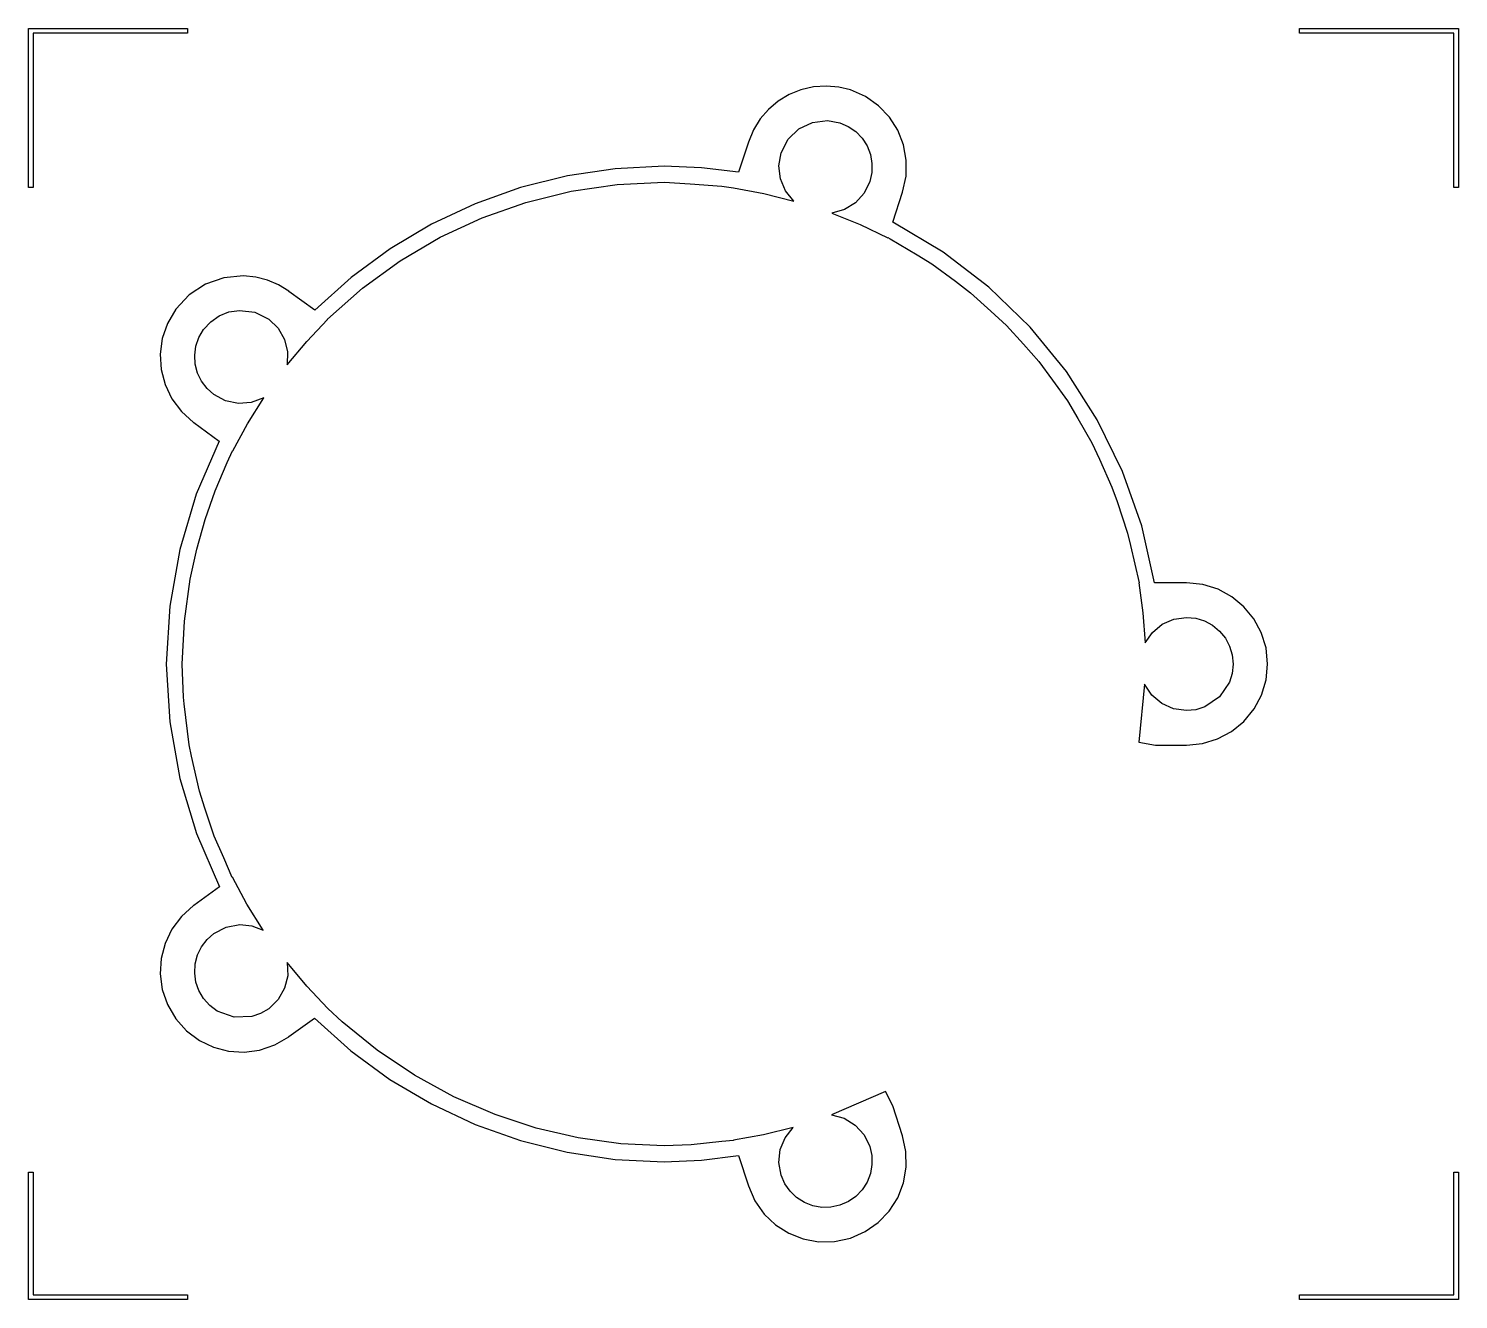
# Model space of a CAD drawing. Extents: x 0 to 6.75, y 0 to 6.
import ezdxf

# ---------------------------------------------------------------- set-up
doc = ezdxf.new("R2010")
doc.units = 0
doc.layers.add('Layer_1', color=7, linetype='CONTINUOUS')

msp = doc.modelspace()

# ---------------------------------------------------------------- linework, layer by layer
at = {"layer": 'Layer_1', "color": 7}
for points in [[(0.750006, 5.999948), (0.750006, 5.978659), (0.021249, 5.978658), (0.021249, 5.249944), (0, 5.249943), (0, 5.989282), (0, 5.999948), (0.750006, 5.999948), (0.750006, 5.999948)], [(6.749943, 5.999948), (6.749943, 5.249943), (6.728692, 5.249944), (6.728692, 5.978659), (5.999937, 5.978658), (5.999937, 5.999948), (6.749943, 5.999948), (6.749943, 5.999948)], [(0.021249, 0.59998), (0.021249, 0.021249), (0.750006, 0.021249), (0.750006, 0), (0, 0), (0, 0.599979), (0.021249, 0.59998), (0.021249, 0.59998)], [(6.749935, 0.599979), (6.749935, 0.000001), (5.999932, 0), (5.999932, 0.021249), (6.728686, 0.02125), (6.728686, 0.599979), (6.749935, 0.599979), (6.749935, 0.599979)]]:
    msp.add_lwpolyline(points, close=True, dxfattribs=at)
msp.add_lwpolyline([(3.767528, 5.728806), (3.767528, 5.728722), (3.705618, 5.724568), (3.646336, 5.710815), (3.590617, 5.688134), (3.539397, 5.657194), (3.493611, 5.618665), (3.454195, 5.573218), (3.422084, 5.521522), (3.398215, 5.464248), (3.398215, 5.464078), (3.397933, 5.464078), (3.351632, 5.321533), (3.176303, 5.342338), (2.999907, 5.349921), (2.769728, 5.338355), (2.543405, 5.304616), (2.322441, 5.249322), (2.108337, 5.17309), (1.902595, 5.07654), (1.706717, 4.960288), (1.522205, 4.824954), (1.35056, 4.671154), (1.229292, 4.759349), (1.22901, 4.759521), (1.180069, 4.789748), (1.127452, 4.812195), (1.072077, 4.826551), (1.014863, 4.832502), (1.014863, 4.832597), (0.92197, 4.823846), (0.835148, 4.793457), (0.758079, 4.74324), (0.694442, 4.675005), (0.655387, 4.608034), (0.631193, 4.536805), (0.62152, 4.463467), (0.626027, 4.39017), (0.644375, 4.319063), (0.676222, 4.252296), (0.721229, 4.192019), (0.779055, 4.140381), (0.779337, 4.140209), (0.779337, 4.140113), (0.899722, 4.052635), (0.791546, 3.801727), (0.713436, 3.540848), (0.666031, 3.272685), (0.649966, 2.999923), (0.666517, 2.7274), (0.714353, 2.459523), (0.792834, 2.198972), (0.901319, 1.948425), (0.779337, 1.859845), (0.779055, 1.859732), (0.721222, 1.8081), (0.676208, 1.747827), (0.644353, 1.681062), (0.625998, 1.609956), (0.621484, 1.536657), (0.631151, 1.463317), (0.655338, 1.392084), (0.694388, 1.325109), (0.74602, 1.267276), (0.806293, 1.222262), (0.873058, 1.190408), (0.944164, 1.172053), (1.017462, 1.167539), (1.090803, 1.177205), (1.162035, 1.201393), (1.22901, 1.240442), (1.22901, 1.240612), (1.229292, 1.240527), (1.349677, 1.328005), (1.521444, 1.174225), (1.706079, 1.038928), (1.902078, 0.922733), (2.107938, 0.826257), (2.322154, 0.750117), (2.543224, 0.694933), (2.769642, 0.661321), (2.999907, 0.6499), (3.176187, 0.658015), (3.351361, 0.679335), (3.397992, 0.535853), (3.397992, 0.535571), (3.429223, 0.464629), (3.472629, 0.403204), (3.526272, 0.352285), (3.588213, 0.312859), (3.656514, 0.285914), (3.729238, 0.272437), (3.804445, 0.273416), (3.880197, 0.28984), (3.949253, 0.320083), (4.0105, 0.362815), (4.062286, 0.416626), (4.102956, 0.480102), (4.1304, 0.550318), (4.143489, 0.623843), (4.142056, 0.69851), (4.125928, 0.772153), (4.125928, 0.772322), (4.125928, 0.772492), (4.079847, 0.914429), (4.044733, 0.982229), (3.790623, 0.87182), (3.850687, 0.855118), (3.902743, 0.822984), (3.943952, 0.777772), (3.971479, 0.721835), (3.980754, 0.679493), (3.98158, 0.636562), (3.974055, 0.594287), (3.958278, 0.553915), (3.934895, 0.517417), (3.905121, 0.486478), (3.869906, 0.461907), (3.830201, 0.444518), (3.78786, 0.435243), (3.744929, 0.434417), (3.702654, 0.441941), (3.662282, 0.457718), (3.625784, 0.481102), (3.594844, 0.510875), (3.570274, 0.54609), (3.552884, 0.585794), (3.542299, 0.646785), (3.548847, 0.707189), (3.571649, 0.763505), (3.609825, 0.812234), (3.469784, 0.777525), (3.327823, 0.751766), (3.328162, 0.750719), (3.272711, 0.745096), (3.127796, 0.730324), (2.999915, 0.724701), (2.796244, 0.734826), (2.594697, 0.763072), (2.396481, 0.809216), (2.202801, 0.873033), (2.007554, 0.956786), (1.821369, 1.058155), (1.645432, 1.176421), (1.48093, 1.310864), (1.412138, 1.373426), (1.41307, 1.374089), (1.313173, 1.479407), (1.220199, 1.590883), (1.223041, 1.528435), (1.208635, 1.468816), (1.178347, 1.415481), (1.133546, 1.371885), (1.095041, 1.34944), (1.05409, 1.335536), (0.96979, 1.332576), (0.890528, 1.361438), (0.855877, 1.387313), (0.826191, 1.420558), (0.804284, 1.457962), (0.79023, 1.498538), (0.784322, 1.541071), (0.786851, 1.584345), (0.797813, 1.626284), (0.81657, 1.664912), (0.84247, 1.699162), (0.874861, 1.72797), (0.933267, 1.758223), (0.998006, 1.769863), (1.054394, 1.764015), (1.107417, 1.743956), (1.030909, 1.866065), (0.962287, 1.992774), (0.961413, 1.992111), (0.921393, 2.084219), (0.876636, 2.187186), (0.832595, 2.319698), (0.806741, 2.40023), (0.769645, 2.56554), (0.758179, 2.619118), (0.734808, 2.811547), (0.731337, 2.843021), (0.724721, 2.999898), (0.735216, 3.201429), (0.763527, 3.401238), (0.793736, 3.542688), (0.832832, 3.681794), (0.880684, 3.818135), (0.937158, 3.951295), (0.962736, 4.006803), (0.963611, 4.006141), (1.032693, 4.133905), (1.109791, 4.256999), (1.051292, 4.235025), (0.990159, 4.230318), (0.930097, 4.242644), (0.87481, 4.271772), (0.842419, 4.300579), (0.816519, 4.33483), (0.797761, 4.373458), (0.786799, 4.415397), (0.784269, 4.458671), (0.790177, 4.501203), (0.80423, 4.54178), (0.826138, 4.579184), (0.859721, 4.615852), (0.900143, 4.643752), (0.945744, 4.661996), (0.994867, 4.669694), (1.067749, 4.660513), (1.133548, 4.627857), (1.177764, 4.584994), (1.207934, 4.532608), (1.222727, 4.473993), (1.220806, 4.412442), (1.312755, 4.522664), (1.411475, 4.626865), (1.4106, 4.627527), (1.576532, 4.774504), (1.754673, 4.903777), (1.943594, 5.014763), (2.141867, 5.106882), (2.348065, 5.179551), (2.560758, 5.232188), (2.77852, 5.264212), (2.999921, 5.27504), (3.123336, 5.267764), (3.271943, 5.255802), (3.327894, 5.248416), (3.327555, 5.247369), (3.47099, 5.220769), (3.612425, 5.185027), (3.572973, 5.233917), (3.549259, 5.290799), (3.542231, 5.352025), (3.552839, 5.413946), (3.586029, 5.477945), (3.63667, 5.526744), (3.700104, 5.557108), (3.771671, 5.565805), (3.830153, 5.555278), (3.869858, 5.537888), (3.905073, 5.513318), (3.934847, 5.482378), (3.95823, 5.445881), (3.974008, 5.405508), (3.981532, 5.363234), (3.980706, 5.320303), (3.971431, 5.277961), (3.944062, 5.222292), (3.90313, 5.177225), (3.851424, 5.145084), (3.791735, 5.128196), (3.925706, 5.074322), (4.055988, 5.012054), (4.056326, 5.013101), (4.067406, 5.006598), (4.194406, 4.931687), (4.263418, 4.889354), (4.37559, 4.807113), (4.447193, 4.752653), (4.543326, 4.666112), (4.616142, 4.598312), (4.696895, 4.509512), (4.768827, 4.427601), (4.833485, 4.340454), (4.90382, 4.242006), (4.953209, 4.159324), (5.019356, 4.04401), (5.055184, 3.967447), (5.114386, 3.835265), (5.138307, 3.76708), (5.187916, 3.617866), (5.201917, 3.560043), (5.242433, 3.382718), (5.241332, 3.382718), (5.26035, 3.24154), (5.270492, 3.099448), (5.30531, 3.149473), (5.351579, 3.187443), (5.406362, 3.211553), (5.466723, 3.219999), (5.509858, 3.215727), (5.550941, 3.203239), (5.588818, 3.183012), (5.622333, 3.155525), (5.649812, 3.122002), (5.67003, 3.084121), (5.682508, 3.043035), (5.686769, 2.999899), (5.682296, 2.955554), (5.669472, 2.91425), (5.622314, 2.844308), (5.552372, 2.79715), (5.511069, 2.784327), (5.466723, 2.779853), (5.405242, 2.788701), (5.349675, 2.813765), (5.303106, 2.853098), (5.268618, 2.904759), (5.241056, 2.630254), (5.319824, 2.617245), (5.466393, 2.617245), (5.466675, 2.61716), (5.541699, 2.62458), (5.613155, 2.646292), (5.679036, 2.681464), (5.737335, 2.729265), (5.785135, 2.787563), (5.820307, 2.853444), (5.842019, 2.924901), (5.849439, 2.999924), (5.841656, 3.077057), (5.819348, 3.148898), (5.784055, 3.213908), (5.737315, 3.270548), (5.680669, 3.317279), (5.615654, 3.352563), (5.54381, 3.374861), (5.466675, 3.382633), (5.466393, 3.382729), (5.315802, 3.382729), (5.255083, 3.651755), (5.164341, 3.909216), (5.045193, 4.152881), (4.89926, 4.38052), (4.728159, 4.5899), (4.533508, 4.778792), (4.316927, 4.944963), (4.080033, 5.086183), (4.125948, 5.22757), (4.125948, 5.227796), (4.142382, 5.303555), (4.143369, 5.378771), (4.129897, 5.451503), (4.102952, 5.519813), (4.063524, 5.581762), (4.0126, 5.635411), (3.951168, 5.678822), (3.880217, 5.710054), (3.824531, 5.72366), (3.767438, 5.728796), (3.767528, 5.728806)], dxfattribs=at)

doc.saveas('drawing.dxf')
